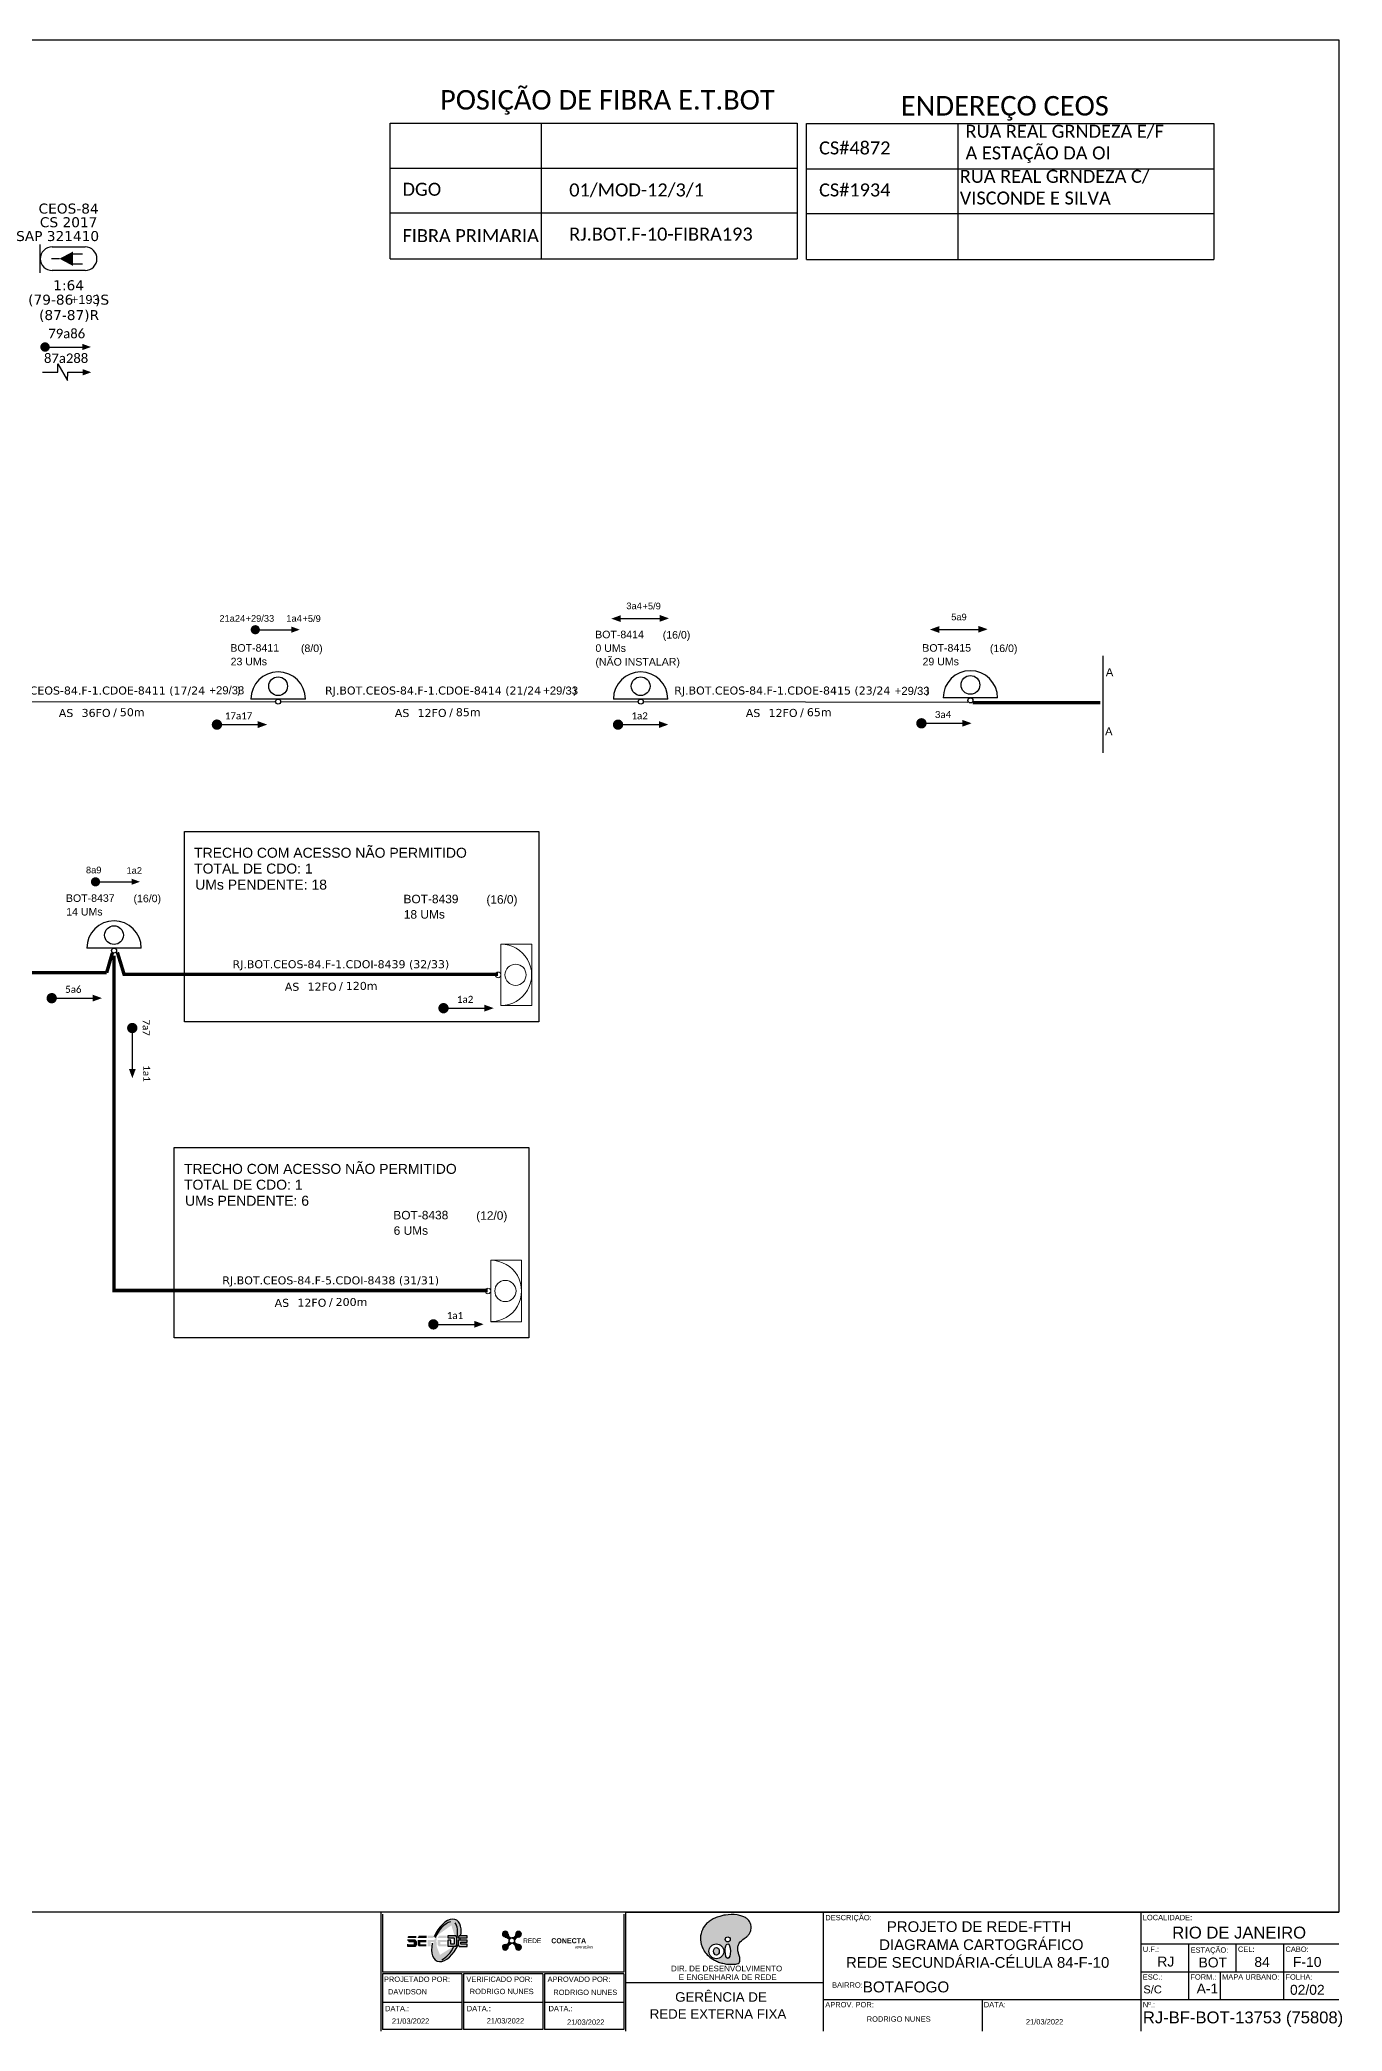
# Model space of a CAD drawing. Header units: millimetres. Extents: x 770 to 1403, y -756 to 790.
# Drawn here: x 1118 to 1402.6, y -755.9 to -320.4 of the extents above; entities that cross this region are included whole.
import ezdxf
from ezdxf.enums import TextEntityAlignment as Align

# ---------------------------------------------------------------- set-up
doc = ezdxf.new("R2010")
doc.units = ezdxf.units.MM
doc.header["$LTSCALE"] = 0.1
for name, color, linetype, lineweight in [("20.0-LEGENDA DOS CDO'S", 1, 'Continuous', 0), ('20.2-CDO_POSTE', 1, 'Continuous', 5), ('40.1-ETIQUETAS', 1, 'Continuous', 20)]:
    doc.layers.add(name, color=color, linetype=linetype, lineweight=lineweight)
for name, color, linetype in [('20.4-CEOS', 1, 'Continuous'), ('CAP a instalar', 1, 'Continuous'), ('SETA', 7, 'Continuous'), ('surveys legendas', 7, 'Continuous')]:
    doc.layers.add(name, color=color, linetype=linetype)
doc.styles.add('ARIAL', font='arial.ttf')
doc.styles.add('NORMOGRAFO', font='arial.ttf')
doc.styles.add('ROMANS', font='arial.ttf')
doc.styles.add('siredit', font='verdana.ttf')
doc.styles.add('WMF-Calibri0', font='calibri.ttf')
doc.linetypes.add('FENCELINE1', pattern='A,0.25,-0.1,[133,ltypeshp.shx,S=0.1,R=0,X=-0.1,Y=0],-0.1,1', length=1.45)

# ---------------------------------------------------------------- blocks, each defined once
blk = doc.blocks.new('CDOE-TEXTO PADRÃO')
at = {"layer": "20.0-LEGENDA DOS CDO'S", "color": 0, "style": 'ARIAL'}
for tag, p in [('CDO_N', (0.49, 7.39)), ('CORDOALHA', (0.5, 4.33)), ('SAP', (0.51, 1.67)), ('SPLITER_1', (0.59, -0.91)), ('SPLITER_2', (0.6, -3.55)), ('(XX-XX_F)S', (0.54, -8.29)), ('(XX-XX_L)S', (0.55, -10.83)), ('UMS', (0.55, -13.15))]:
    blk.add_attdef(tag, p, '', height=1.7, rotation=0.118, dxfattribs=at)
blk.add_attdef('FIBRAS_UTILIZADAS', text='', height=1.7, rotation=0.118, dxfattribs=at).set_placement((19.77, 7.43), align=Align.CENTER)
blk = doc.blocks.new('ETIQUETA_RS5F')
at = {"layer": '40.1-ETIQUETAS', "color": 0, "style": 'siredit'}
blk.add_text('/', height=1.5, dxfattribs=at).set_placement((1.55, -1.95), align=Align.MIDDLE_RIGHT)
for tag, p in [('ETIQUETA_R_PRIMARIA', (1.18, 4.1)), ('ETIQUETA_R_SECUNDARIA', (1.18, 2.1)), ('F_ATIVAS/F_MORTAS', (1.11, -4.24))]:
    blk.add_attdef(tag, text='', height=1.5, dxfattribs=at).set_placement(p, align=Align.MIDDLE_CENTER)
for tag, p in [('TIPO_CABO', (-6.62, -2.12)), ('CAP_CABO', (0.37, -2.09))]:
    blk.add_attdef(tag, text='', height=1.5, dxfattribs=at).set_placement(p, align=Align.MIDDLE_RIGHT)
blk.add_attdef('METROS', text='', height=1.5, dxfattribs=at).set_placement((2.11, -1.95), align=Align.MIDDLE_LEFT)
for tag, p in [('FUSÃO_1', (0.82, -8.39)), ('FUSÃO_2', (0.82, -10.6)), ('FUSÃO_3', (0.82, -12.93)), ('FUSÃO_4', (0.82, -15.14)), ('FUSÃO_5', (0.82, -17.16))]:
    blk.add_attdef(tag, text='', height=1.5, dxfattribs=at).set_placement(p, align=Align.CENTER)
blk = doc.blocks.new('CEOS_RP_CT_DRT')
at = {"layer": '20.4-CEOS', "color": 0}
for p, q in [((-4.54, 1.19), (-1.19, 1.19)), ((-1.19, -1.19), (-4.54, -1.19))]:
    blk.add_line(p, q, dxfattribs=at)
for points in [[(-5.73, -1.43), (-5.73, 1.44)], [(-3.79, 0), (-4.59, 0)], [(-2.47, 0.48), (-1.45, 0.48)], [(-2.47, -0.52), (-1.45, -0.52)]]:
    blk.add_lwpolyline(points, dxfattribs=at)
blk.add_lwpolyline([(-3.79, 0, 0, 1.47, 0), (-2.41, 0, 1.47, 1.47, 0)], format="xyseb", dxfattribs=at)
for centre, start, end in [((-4.54, 0), 90, 270), ((-1.19, 0), 270, 90)]:
    blk.add_arc(centre, 1.19, start, end, dxfattribs=at)
at = {"layer": '20.4-CEOS', "color": 7, "style": 'siredit'}
for tag, p in [('Nº_DA_CEOS', (-2.86, 5.6)), ('LOCAL', (-2.86, 4.24)), ('SAP', (-2.86, 2.78)), ('RACIO_SPLITAGEM', (-2.86, -1.88)), ('FIBRAS_SPLITTER', (-2.86, -3.58)), ('FIBRAS_TOP_C', (-2.86, -5.08)), ('RESERVA_FINAIS', (-2.86, -6.39))]:
    blk.add_attdef(tag, text='', height=1.01, dxfattribs=at).set_placement(p, align=Align.TOP_CENTER)
blk = doc.blocks.new('LOGOTIPO REDE CONECTA')
h = blk.add_hatch(color=40)
h.dxf.hatch_style = 1
h.paths.add_polyline_path([(2086.7, 1517.1), (2086.3, 1517.1, 0.924122), (2086.5, 1514, -0.371445), (2088.6, 1512.1, -0.414214), (2090, 1513.5, -0.416703), (2088, 1515.6, 0.373404)])
h.paths.add_polyline_path([(2095, 1515.4), (2095, 1515.7, 0.929009), (2092, 1515.6, -0.416703), (2090, 1513.5, -0.414214), (2091.4, 1512, -0.371445), (2093.5, 1514, 0.373557)])
h.paths.add_polyline_path([(2093.5, 1510.1, -0.416703), (2091.4, 1512.1, -0.414214), (2090, 1510.7, -0.371445), (2092, 1508.5, 0.924122), (2095, 1508.4), (2095, 1508.8, 0.373404)])
h.paths.add_polyline_path([(2090, 1510.7, -0.414214), (2088.6, 1512, -0.416703), (2086.5, 1510.1, 0.913444), (2086.3, 1507.1), (2086.7, 1507.1, 0.364971), (2088, 1508.5, -0.371445)])
at = {"color": 40}
for points in [[(2088, 1515.6, 0.416703), (2090, 1513.5)], [(2092, 1515.6, -0.416703), (2090, 1513.5)], [(2086.5, 1514, -0.370562), (2088.6, 1512.1)], [(2086.5, 1510.1, 0.416703), (2088.6, 1512)], [(2088, 1508.5, -0.370562), (2090, 1510.7)], [(2092, 1508.5, 0.370562), (2090, 1510.7)], [(2093.5, 1514, 0.370562), (2091.4, 1512)], [(2093.5, 1510.1, -0.416703), (2091.4, 1512.1)]]:
    blk.add_lwpolyline(points, format="xyb", dxfattribs=at)
blk.add_circle((2090, 1512.1), 1.4, dxfattribs=at)
for centre, start, end in [((2086.5, 1515.6), 1.6038, 267.7221), ((2093.5, 1515.5), 271.6274, 177.7457), ((2086.5, 1508.6), 92.3533, 358.4716), ((2093.5, 1508.6), 182.2779, 88.3962)]:
    blk.add_arc(centre, 1.51, start, end, dxfattribs=at)
at = {"width": 46.358, "attachment_point": 1}
for s, insert, char_height in [('{\\fBankGothic Md BT|b0|i0|c0|p34;REDE }', (2095.9, 1513.3), 2.5), ('{\\fBankGothic Md BT|b1|i0|c0|p34; CONECTA}', (2109.7, 1513.4), 2.7)]:
    blk.add_mtext(s, dxfattribs=dict(at, insert=insert, char_height=char_height))
at = {"color": 40, "insert": (2123.2, 1509.6), "char_height": 1.5, "width": 46.358, "attachment_point": 1}
blk.add_mtext('{\\fBankGothic Md BT|b0|i0|c0|p34;operações }', dxfattribs=at)
blk = doc.blocks.new('OI')
h = blk.add_hatch(color=40)
edge = h.paths.add_edge_path()
edge.add_spline(control_points=[(4.35, -0.67), (3.92, -0.99), (3.26, -1.5), (2.81, -2.59), (2.9, -3.5), (3.06, -4.27), (3.31, -4.85), (3.37, -5.39), (3.4, -5.88), (3.2, -6.4), (2.54, -6.61), (1.65, -6.63), (0.55, -6.67), (-0.56, -6.42), (-1.61, -6.14), (-2.77, -5.61), (-3.92, -4.77), (-4.89, -3.7), (-5.34, -2.65), (-5.6, -1.94), (-5.85, -0.96), (-5.71, 0.47), (-5.1, 2.02), (-4.14, 3.02), (-3.3, 3.61), (-2.37, 4.16), (-1.36, 4.44), (-0.56, 4.7), (0.79, 4.85), (2.24, 4.97), (3.79, 4.57), (4.67, 4.21), (5.44, 3.65), (5.76, 2.99), (6.03, 2.21), (6.01, 1.46), (5.72, 0.64), (5.31, 0.08), (4.88, -0.38), (4.51, -0.55), (4.35, -0.67)], knot_values=[0, 0, 0, 0, 1.60434, 2.417191, 3.427595, 4.282808, 4.776746, 5.304182, 5.888771, 6.258406, 6.858137, 7.79129, 8.986195, 10.124242, 11.187857, 12.242908, 13.953784, 15.414161, 16.515391, 17.349188, 17.675853, 19.552021, 21.515531, 22.568638, 23.63245, 24.621084, 25.782718, 26.745347, 27.142653, 29.870543, 31.004649, 31.921532, 32.709589, 33.801391, 34.042471, 35.192333, 35.971461, 36.628871, 37.254359, 37.836911, 37.836911, 37.836911, 37.836911], degree=3, periodic=0)
h.paths.add_polyline_path([(1.13, -0.87, -1), (-0.04, -0.87, -1)], flags=16)
edge = h.paths.add_edge_path(flags=16)
edge.add_ellipse((0.56, -3.59), major_axis=(-0.02, 1.71), ratio=0.361305, start_angle=0, end_angle=360)
h.paths.add_polyline_path([(-0.36, -3.62, -1), (-3.8, -3.62, -1)], flags=16)
edge = h.paths.add_edge_path(flags=0)
edge.add_ellipse((-2.08, -3.62), major_axis=(0, 0.885), ratio=0.758294, start_angle=0, end_angle=360)
at = {"color": 40}
for centre, radius in [((-2.08, -3.62), 1.72), ((0.54, -0.87), 0.587)]:
    blk.add_circle(centre, radius, dxfattribs=at)
blk.add_ellipse((-2.08, -3.62), major_axis=(0, 0.885), ratio=0.758294, start_param=-3.141592653589792, end_param=3.141592653589792, dxfattribs=at)
blk.add_ellipse((0.56, -3.59), major_axis=(-0.02, 1.71), ratio=0.361305, dxfattribs=at)
at = {"color": 40, "start_tangent": (-0.800898, -0.598801), "end_tangent": (-0.800898, -0.598801)}
blk.add_spline([(4.35, -0.67), (3.2, -1.78), (2.9, -2.54), (2.92, -3.55), (3.12, -4.38), (3.28, -4.85), (3.37, -5.37), (3.35, -5.95), (3.2, -6.29), (2.66, -6.55), (1.73, -6.63), (0.54, -6.62), (-0.58, -6.41), (-1.6, -6.11), (-2.56, -5.67), (-3.95, -4.67), (-4.89, -3.56), (-5.37, -2.56), (-5.64, -1.78), (-5.72, -1.46), (-5.63, 0.42), (-4.84, 2.22), (-4.13, 2.99), (-3.27, 3.62), (-2.4, 4.09), (-1.3, 4.47), (-0.37, 4.72), (0.02, 4.77), (2.75, 4.8), (3.85, 4.53), (4.69, 4.16), (5.31, 3.68), (5.85, 2.73), (5.93, 2.5), (5.94, 1.35), (5.67, 0.62), (5.29, 0.08), (4.84, -0.36), (4.35, -0.67)], degree=3, dxfattribs=at)

msp = doc.modelspace()

# ---------------------------------------------------------------- hatches: boundary and pattern name
h = msp.add_hatch(color=30)
h.dxf.hatch_style = 1
edge = h.paths.add_edge_path()
edge.add_ellipse((1206.85, -736.04), major_axis=(-2.09, -4.49), ratio=0.55186, start_angle=476.7661, end_angle=631.9723)
edge.add_ellipse((1206.85, -736.04), major_axis=(-2.09, -4.49), ratio=0.55186, start_angle=271.9723, end_angle=274.9122)
edge.add_ellipse((1204.18, -735.59), major_axis=(-0.1, -0.307), ratio=0.777489, start_angle=129.8666, end_angle=197.4796, ccw=False)
edge.add_ellipse((1207.04, -736.29), major_axis=(-1.98, -4.25), ratio=0.582596, start_angle=270.5363, end_angle=274.2423, ccw=False)
edge.add_ellipse((1207.04, -736.29), major_axis=(-1.98, -4.25), ratio=0.582596, start_angle=206.259, end_angle=270.5363, ccw=False)
edge.add_arc((1208.04, -733.05), 1.12, 50.9681, 106.8634, ccw=False)
edge.add_ellipse((1206.11, -736.04), major_axis=(-2.03, -4.36), ratio=0.567494, start_angle=112.4405, end_angle=163.7553, ccw=False)
edge.add_line((1209.17, -735.44), (1209.17, -737.03))
edge.add_line((1209.17, -737.03), (1208.93, -737.34))
edge.add_line((1208.93, -737.34), (1208.51, -737.34))
edge.add_ellipse((1206.11, -736.04), major_axis=(-2.03, -4.36), ratio=0.567494, start_angle=34.9099, end_angle=88.0745, ccw=False)
edge.add_arc((1205.37, -739.03), 1.35, 220.5057, 291.4735, ccw=False)
edge.add_ellipse((1207.04, -736.29), major_axis=(-1.98, -4.25), ratio=0.582596, start_angle=289.6432, end_angle=340.2069, ccw=False)
edge.add_line((1204.05, -736.64), (1203.78, -736.64))
edge.add_ellipse((1206.85, -736.04), major_axis=(-2.09, -4.49), ratio=0.55186, start_angle=291.7687, end_angle=452.322)
edge.add_line((1209.41, -737.01), (1209.41, -735.98))
edge.add_line((1209.41, -735.98), (1209.79, -735.98))
edge.add_ellipse((1206.85, -736.04), major_axis=(-2.09, -4.49), ratio=0.55186, start_angle=465.1726, end_angle=471.3327)
edge.add_line((1209.92, -735.48), (1209.41, -735.48))
edge.add_line((1209.41, -735.48), (1209.41, -735.37))
edge.add_line((1209.41, -735.37), (1209.67, -735.05))
edge.add_line((1209.67, -735.05), (1210, -735.05))
h = msp.add_hatch(color=30)
h.dxf.hatch_style = 1
h.paths.add_polyline_path([(1200.32, -735.06), (1198.59, -735.06, 0.255902), (1198.35, -735.53), (1200.32, -735.53)])
h.paths.add_polyline_path([(1200.06, -735.99), (1198.37, -735.99), (1198.37, -736.08), (1198.66, -736.47), (1199.69, -736.47), (1199.69, -736.89), (1198.35, -736.89), (1198.35, -737.31), (1200.11, -737.31), (1200.31, -737.02), (1200.31, -736.33)])
h.paths.add_polyline_path([(1202.5, -735.98), (1200.54, -735.98), (1200.54, -737.01), (1200.8, -737.33), (1202.49, -737.33), (1202.49, -736.89), (1201.15, -736.89), (1201.15, -736.44), (1202.5, -736.44)])
h.paths.add_polyline_path([(1202.51, -735.05), (1200.81, -735.05), (1200.57, -735.49), (1202.51, -735.49)])
h = msp.add_hatch(color=200)
h.dxf.hatch_style = 1
edge = h.paths.add_edge_path()
edge.add_ellipse((1204.18, -735.59), major_axis=(-0.1, -0.307), ratio=0.777489, start_angle=197.4796, end_angle=265.5848, ccw=False)
edge.add_ellipse((1206.85, -736.04), major_axis=(-2.09, -4.49), ratio=0.55186, start_angle=631.9723, end_angle=634.9122, ccw=False)
edge.add_line((1204.3, -735.04), (1202.78, -735.04))
edge.add_line((1202.78, -735.04), (1202.78, -735.49))
edge.add_line((1202.78, -735.49), (1203.95, -735.49))
edge = h.paths.add_edge_path()
edge.add_line((1204.58, -736.23), (1204.73, -735.98))
edge.add_line((1204.73, -735.98), (1204.73, -735.32))
edge.add_line((1204.73, -735.32), (1204.55, -735.18))
edge.add_ellipse((1207.04, -736.29), major_axis=(-1.98, -4.25), ratio=0.582596, start_angle=270.5363, end_angle=274.2423)
edge.add_ellipse((1204.18, -735.59), major_axis=(-0.1, -0.307), ratio=0.777489, start_angle=33.1212, end_angle=129.8666, ccw=False)
edge.add_line((1204.23, -735.89), (1204.19, -735.99))
edge.add_line((1204.19, -735.99), (1202.77, -735.99))
edge.add_line((1202.77, -735.99), (1202.77, -737.34))
edge.add_line((1202.77, -737.34), (1203.39, -737.34))
edge.add_line((1203.39, -737.34), (1203.39, -736.43))
edge.add_line((1203.39, -736.43), (1204.06, -736.43))
edge.add_line((1204.06, -736.43), (1204.13, -736.51))
edge.add_line((1204.13, -736.51), (1204.13, -737.36))
edge.add_line((1204.13, -737.36), (1204.74, -737.36))
edge.add_line((1204.74, -737.36), (1204.74, -736.41))
edge.add_line((1204.74, -736.41), (1204.58, -736.23))
h.paths.add_polyline_path([(1206.91, -735.04), (1205.23, -735.04), (1204.94, -735.5), (1206.91, -735.5)])
h.paths.add_polyline_path([(1206.9, -735.99), (1204.96, -735.99), (1204.96, -737), (1205.21, -737.36), (1206.91, -737.36), (1206.91, -736.89), (1205.61, -736.89), (1205.54, -736.84), (1205.54, -736.41), (1206.9, -736.41)])
h.paths.add_polyline_path([(1208.89, -735.06), (1207.18, -735.06), (1207.18, -735.51), (1208.47, -735.51), (1208.54, -735.57), (1208.54, -736.79), (1208.47, -736.91), (1207.8, -736.91), (1207.8, -735.99), (1207.19, -735.99), (1207.19, -737.34), (1208.93, -737.34), (1209.17, -737.03), (1209.17, -735.37)])
h.paths.add_polyline_path([(1211.37, -735.05), (1209.67, -735.05), (1209.41, -735.37), (1209.41, -735.48), (1211.37, -735.48)])
h.paths.add_polyline_path([(1209.99, -736.42), (1211.37, -736.42), (1211.37, -735.98), (1209.41, -735.98), (1209.41, -737.11), (1209.65, -737.35), (1211.37, -737.35), (1211.37, -736.91), (1210.07, -736.91), (1209.99, -736.83)])

# ---------------------------------------------------------------- linework, layer by layer
at = {"color": 5}
for p, q in [((1176.03, -464.59), (1164.13, -464.59)), ((1255.26, -464.59), (1243.37, -464.59)), ((1327.33, -464.33), (1315.43, -464.33))]:
    msp.add_line(p, q, dxfattribs=at)
at = {"color": 1}
msp.add_line((1140.16, -519.04), (1128.26, -519.04), dxfattribs=at)
for p, q in [((1192.49, -729.91), (1192.49, -755.89)), ((1192.88, -730.3), (1192.88, -742.99)), ((1245.62, -730.3), (1245.62, -742.99)), ((1246.01, -729.9), (1401.94, -729.9)), ((1246.01, -729.9), (1246.01, -755.89)), ((1289.23, -729.91), (1289.23, -755.9)), ((1358.62, -729.9), (1358.62, -755.89)), ((1358.62, -736.83), (1401.94, -736.83)), ((1369.02, -736.83), (1369.02, -748.96)), ((1379.41, -736.83), (1379.41, -742.89)), ((1389.81, -736.83), (1389.81, -748.96)), ((1245.62, -742.99), (1192.88, -742.99)), ((1192.88, -743.38), (1192.88, -755.5)), ((1210.2, -743.38), (1192.88, -743.38)), ((1210.2, -743.38), (1210.2, -755.5)), ((1227.91, -743.38), (1210.59, -743.38)), ((1210.59, -743.38), (1210.59, -755.5)), ((1227.91, -743.38), (1227.91, -755.5)), ((1228.3, -743.38), (1228.3, -755.5)), ((1245.62, -743.38), (1228.3, -743.38)), ((1245.62, -743.38), (1245.62, -755.5)), ((1358.62, -742.89), (1401.94, -742.89)), ((1375.95, -742.89), (1375.95, -748.96)), ((1246.01, -745.27), (1289.23, -745.27)), ((1289.23, -748.96), (1358.62, -748.96)), ((1323.93, -748.96), (1323.93, -755.89)), ((1358.62, -748.96), (1401.94, -748.96)), ((1210.2, -749.64), (1192.88, -749.64)), ((1227.91, -749.64), (1210.59, -749.64)), ((1245.62, -749.64), (1228.3, -749.64)), ((1210.2, -755.5), (1192.88, -755.5)), ((1227.91, -755.5), (1210.59, -755.5)), ((1245.62, -755.5), (1228.3, -755.5))]:
    msp.add_line(p, q)
msp.add_lwpolyline([(1401.94, -729.9), (787.02, -729.9), (787.02, -320.42), (1401.94, -320.42)], close=True)
msp.add_lwpolyline([(1401.94, -729.9), (787.02, -729.9), (787.02, -320.42), (1401.94, -320.42)], close=True)
at = {"color": 3, "ltscale": 0.5}
for points in [[(1194.55, -368.29), (1194.55, -338.61), (1283.55, -338.61), (1283.55, -368.29)], [(1227.55, -338.61), (1227.55, -368.29)], [(1285.59, -368.43), (1285.59, -338.75), (1374.59, -338.75), (1374.59, -368.43)], [(1318.6, -338.75), (1318.6, -368.43)], [(1194.55, -348.45), (1283.55, -348.45)], [(1285.59, -348.6), (1374.59, -348.6)], [(1194.55, -358.25), (1283.55, -358.25)], [(1285.59, -358.39), (1374.59, -358.39)], [(1194.55, -368.29), (1283.55, -368.29)], [(1285.59, -368.43), (1374.59, -368.43)]]:
    msp.add_lwpolyline(points, dxfattribs=at)
at = {"color": 5, "const_width": 1.03, "elevation": 1.44}
msp.add_lwpolyline([(1118.62, -387.6, 1), (1119.65, -387.6, 1)], format="xyb", close=True, dxfattribs=at)
at = {"color": 5, "elevation": 1.44}
msp.add_lwpolyline([(1121.9, -393.12), (1121.9, -391.3), (1124.07, -394.94), (1124.08, -393.12)], dxfattribs=at)
at = {"color": 5, "const_width": 1}
msp.add_lwpolyline([(1164.59, -449.42, 1), (1165.59, -449.42, 1)], format="xyb", close=True, dxfattribs=at)
at = {"color": 1}
msp.add_lwpolyline([(1350.33, -455.1), (1350.33, -476.37)], dxfattribs=at)
at = {"color": 7}
for points, const_width in [([(1156.14, -470.18, 1), (1157.27, -470.18, 1)], 1.13), ([(1243.81, -470.18, 1), (1244.93, -470.18, 1)], 1.13), ([(1310.11, -469.89, 1), (1311.24, -469.89, 1)], 1.13), ([(1129.66, -504.55, 1), (1130.66, -504.55, 1)], 1), ([(1120.03, -530, 1), (1121.16, -530, 1)], 1.13), ([(1138.2, -535.96, 1), (1138.2, -537.09, 1)], 1.13)]:
    msp.add_lwpolyline(points, format="xyb", close=True, dxfattribs=dict(at, const_width=const_width))
at = {"color": 3, "elevation": 0.94}
for points in [[(1149.6, -493.53), (1227.07, -493.53), (1227.07, -535.17), (1149.6, -535.17)], [(1147.38, -562.66), (1224.85, -562.66), (1224.85, -604.31), (1147.38, -604.31)]]:
    msp.add_lwpolyline(points, close=True, dxfattribs=at)
at = {"const_width": 1.13, "elevation": 0.94}
for points in [[(1205.66, -532.19, 1), (1206.79, -532.19, 1)], [(1203.44, -601.33, 1), (1204.57, -601.33, 1)]]:
    msp.add_lwpolyline(points, format="xyb", close=True, dxfattribs=at)
at = {"color": 200}
for points in [[(1207.18, -735.06), (1207.18, -735.51), (1208.47, -735.51), (1208.54, -735.57), (1208.54, -736.79), (1208.47, -736.91), (1207.8, -736.91), (1207.8, -735.99), (1207.19, -735.99), (1207.19, -737.34), (1208.93, -737.34), (1209.17, -737.03), (1209.17, -735.37), (1208.89, -735.06), (1207.18, -735.06)], [(1209.41, -735.37), (1209.41, -735.48), (1211.37, -735.48), (1211.37, -735.05), (1209.67, -735.05), (1209.41, -735.37)], [(1209.41, -735.98), (1209.41, -737.11), (1209.65, -737.35), (1211.37, -737.35), (1211.37, -736.91), (1210.07, -736.91), (1209.99, -736.83), (1209.99, -736.42), (1211.37, -736.42), (1211.37, -735.98), (1209.41, -735.98)]]:
    msp.add_lwpolyline(points, dxfattribs=at)
at = {"color": 30}
for points in [[(1198.35, -737.31), (1200.11, -737.31), (1200.31, -737.02), (1200.31, -736.33), (1200.06, -735.99), (1198.37, -735.99)], [(1198.35, -736.89), (1198.35, -737.31)]]:
    msp.add_lwpolyline(points, dxfattribs=at)
at = {"color": 5}
for centre, radius in [((1170.08, -461.77), 2.05), ((1249.31, -461.77), 2.05), ((1321.38, -461.5), 2.05), ((1170.08, -465.14), 0.551), ((1249.32, -465.14), 0.551), ((1321.38, -464.88), 0.551)]:
    msp.add_circle(centre, radius, dxfattribs=at)
at = {"color": 1}
for centre, radius in [((1134.21, -516.21), 2.05), ((1134.21, -519.59), 0.551)]:
    msp.add_circle(centre, radius, dxfattribs=at)
at = {"color": 5}
for centre in [(1170.08, -464.59), (1249.31, -464.59), (1321.38, -464.33)]:
    msp.add_arc(centre, 5.95, 0, 180, dxfattribs=at)
at = {"color": 1}
msp.add_arc((1134.21, -519.04), 5.95, 0, 180, dxfattribs=at)
at = {"color": 30}
for centre, major_axis, ratio, start_param, end_param in [((1206.85, -736.04), (-2.09, -4.49), 0.55186, 8.321139, 11.081308), ((1207.04, -736.29), (-1.98, -4.25), 0.582596, 3.599899, 4.786431), ((1206.11, -736.04), (-2.03, -4.36), 0.567494, 1.962457, 2.85807), ((1206.85, -736.04), (-2.09, -4.49), 0.55186, 8.118794, 8.226307), ((1206.85, -736.04), (-2.09, -4.49), 0.55186, 5.092324, 7.894508), ((1206.11, -736.04), (-2.03, -4.36), 0.567494, 0.609293, 1.537191)]:
    msp.add_ellipse(centre, major_axis=major_axis, ratio=ratio, start_param=start_param, end_param=end_param, dxfattribs=at)
at = {"layer": '40.1-ETIQUETAS', "color": 1}
for p, q in [((1218.78, -531.6, 0.94), (1218.78, -518.18, 0.94)), ((1216.56, -600.74, 0.94), (1216.56, -587.32, 0.94))]:
    msp.add_line(p, q, dxfattribs=at)
at = {"layer": '40.1-ETIQUETAS', "color": 1, "elevation": 0.94}
for points in [[(1218.78, -518.18), (1225.5, -518.18), (1225.5, -531.63), (1218.78, -531.63)], [(1216.56, -587.32), (1223.28, -587.32), (1223.28, -600.77), (1216.56, -600.77)]]:
    msp.add_lwpolyline(points, close=True, dxfattribs=at)
at = {"layer": '40.1-ETIQUETAS', "color": 1}
for centre, major_axis, start_param, end_param in [((1218.78, -524.89, 0.94), (-4.74, 4.74), 2.356194, 5.497787), ((1218.16, -524.9, 0.94), (-0.439, 0.439), 2.356194490191767, 8.639379797371353), ((1221.97, -524.89, 0.94), (1.64, 1.64), 3.926991, 10.210176), ((1216.56, -594.03, 0.94), (-4.74, 4.74), 2.356194, 5.497787), ((1219.75, -594.03, 0.94), (1.64, 1.64), 3.926991, 10.210176), ((1215.94, -594.03, 0.94), (-0.439, 0.439), 2.356194490191767, 8.639379797371353)]:
    msp.add_ellipse(centre, major_axis=major_axis, ratio=1, start_param=start_param, end_param=end_param, dxfattribs=at)
at = {"layer": 'CAP a instalar', "color": 5, "linetype": 'FENCELINE1', "ltscale": 7}
for p, q in [((1098.58, -465.19), (1169.53, -465.14)), ((1170.63, -465.14), (1248.77, -465.19)), ((1249.87, -465.14), (1320.81, -465.27))]:
    msp.add_line(p, q, dxfattribs=at)
at = {"layer": 'CAP a instalar', "linetype": 'FENCELINE1', "ltscale": 30, "const_width": 0.754}
for points in [[(1321.86, -465.37), (1349.77, -465.37)], [(1132.6, -524.43), (1133.85, -520.11)], [(1134.19, -520.68), (1134.19, -593.92), (1215.91, -593.92)], [(1134.94, -519.97), (1136.41, -524.78), (1218.13, -524.78)], [(1058.27, -524.44), (1132.6, -524.43)]]:
    msp.add_lwpolyline(points, dxfattribs=at)
at = {"layer": 'SETA', "color": 5, "elevation": 1.44}
for points in [[(1119.14, -387.6), (1127.99, -387.6)], [(1118.61, -393.12), (1121.9, -393.12)], [(1124.08, -393.12), (1127.36, -393.12)]]:
    msp.add_lwpolyline(points, dxfattribs=at)
at = {"layer": 'SETA', "color": 5}
for points in [[(1244.53, -446.96), (1254.23, -446.96)], [(1165.09, -449.42), (1173.69, -449.42)]]:
    msp.add_lwpolyline(points, dxfattribs=at)
at = {"layer": 'SETA', "color": 7}
for points in [[(1314.17, -449.34), (1323.87, -449.34)], [(1156.7, -470.18), (1166.4, -470.18)], [(1244.37, -470.18), (1254.07, -470.18)], [(1310.68, -469.89), (1320.38, -469.89)], [(1130.16, -504.55), (1138.75, -504.55)], [(1120.59, -530), (1130.29, -530)], [(1138.2, -536.53), (1138.2, -546.22)]]:
    msp.add_lwpolyline(points, dxfattribs=at)
at = {"layer": 'SETA', "elevation": 0.94}
for points in [[(1206.23, -532.19), (1215.92, -532.19)], [(1204.01, -601.33), (1213.7, -601.33)]]:
    msp.add_lwpolyline(points, dxfattribs=at)
at = {"layer": 'SETA', "color": 5}
for points in [[(1127.28, -386.9, 1.44), (1129.17, -387.59, 1.44), (1127.28, -388.28, 1.44)], [(1127.36, -392.43, 1.44), (1129.25, -393.12, 1.44), (1127.36, -393.81, 1.44)], [(1244.97, -447.75), (1242.9, -447), (1244.97, -446.24)], [(1253.45, -446.19), (1255.52, -446.94), (1253.45, -447.69)], [(1173, -448.74), (1174.83, -449.41), (1173, -450.07)]]:
    msp.add_solid(points, dxfattribs=at)
at = {"layer": 'SETA', "color": 7}
for points in [[(1314.61, -450.13), (1312.54, -449.38), (1314.61, -448.62)], [(1323.09, -448.57), (1325.16, -449.32), (1323.09, -450.07)], [(1165.62, -469.41), (1167.69, -470.17), (1165.62, -470.92)], [(1253.29, -469.41), (1255.36, -470.17), (1253.29, -470.92)], [(1319.6, -469.13), (1321.66, -469.88), (1319.6, -470.63)], [(1138.06, -503.87), (1139.89, -504.54), (1138.06, -505.2)], [(1129.51, -529.23), (1131.58, -529.99), (1129.51, -530.74)], [(1138.97, -545.45), (1138.22, -547.51), (1137.46, -545.45)]]:
    msp.add_solid(points, dxfattribs=at)
at = {"layer": 'SETA'}
for points in [[(1215.15, -531.43, 0.94), (1217.21, -532.18, 0.94), (1215.15, -532.93, 0.94)], [(1212.93, -600.56, 0.94), (1214.99, -601.31, 0.94), (1212.93, -602.07, 0.94)]]:
    msp.add_solid(points, dxfattribs=at)

# ---------------------------------------------------------------- block references
at = {"color": 7, "xscale": 0.9430344001548606, "yscale": 0.9430344004184007, "zscale": 0.9430344001460566, "rotation": 0.1532895963212201}
msp.add_blockref('OI', (1267.82, -735.01), dxfattribs=at)
at = {"xscale": 0.4141229414924358, "yscale": 0.4141229412208, "zscale": 0.4141229414493633}
msp.add_blockref('LOGOTIPO REDE CONECTA', (355.66, -1362.3), dxfattribs=at)
at = {"layer": '20.2-CDO_POSTE', "color": 5}
ref = msp.add_blockref('CDOE-TEXTO PADRÃO', (1166.73, -465.3), dxfattribs=dict(at, xscale=0.972000002861023, yscale=0.972000002861023, zscale=0.9719999999999998))
ref.add_attrib('CDO_N', 'BOT-8411', (1159.64, -454.23), dxfattribs={"layer": "20.0-LEGENDA DOS CDO'S", "color": 0, "height": 1.652, "rotation": 0.118, "style": 'ARIAL'})
ref.add_attrib('CORDOALHA', '23 UMs', (1159.7, -457.21), dxfattribs={"layer": "20.0-LEGENDA DOS CDO'S", "color": 0, "height": 1.652, "rotation": 0.118, "style": 'ARIAL'})
ref.add_attrib('FIBRAS_UTILIZADAS', '       (8/0)', dxfattribs={"layer": "20.0-LEGENDA DOS CDO'S", "color": 0, "height": 1.6523, "rotation": 0.118, "style": 'ARIAL'}).set_placement((1175.19, -454.31), align=Align.CENTER)
ref = msp.add_blockref('CDOE-TEXTO PADRÃO', (1246.46, -462.36), dxfattribs=dict(at, xscale=0.972000002861023, yscale=0.972000002861023, zscale=0.9719999999999998))
ref.add_attrib('CDO_N', 'BOT-8414', (1239.37, -451.3), dxfattribs={"layer": "20.0-LEGENDA DOS CDO'S", "color": 0, "height": 1.652, "rotation": 0.118, "style": 'ARIAL'})
ref.add_attrib('CORDOALHA', '0 UMs', (1239.43, -454.27), dxfattribs={"layer": "20.0-LEGENDA DOS CDO'S", "color": 0, "height": 1.652, "rotation": 0.118, "style": 'ARIAL'})
ref.add_attrib('SAP', '(NÃO INSTALAR)', (1239.43, -457.28), dxfattribs={"layer": "20.0-LEGENDA DOS CDO'S", "color": 0, "height": 1.6523, "rotation": 0.118, "style": 'ARIAL'})
ref.add_attrib('FIBRAS_UTILIZADAS', '       (16/0)', dxfattribs={"layer": "20.0-LEGENDA DOS CDO'S", "color": 0, "height": 1.6523, "rotation": 0.118, "style": 'ARIAL'}).set_placement((1254.91, -451.37), align=Align.CENTER)
ref = msp.add_blockref('CDOE-TEXTO PADRÃO', (1317.96, -465.3), dxfattribs=dict(at, xscale=0.972000002861023, yscale=0.972000002861023, zscale=0.9719999999999998))
ref.add_attrib('CDO_N', 'BOT-8415', (1310.87, -454.23), dxfattribs={"layer": "20.0-LEGENDA DOS CDO'S", "color": 0, "height": 1.652, "rotation": 0.118, "style": 'ARIAL'})
ref.add_attrib('CORDOALHA', '29 UMs', (1310.93, -457.21), dxfattribs={"layer": "20.0-LEGENDA DOS CDO'S", "color": 0, "height": 1.652, "rotation": 0.118, "style": 'ARIAL'})
ref.add_attrib('FIBRAS_UTILIZADAS', '       (16/0)', dxfattribs={"layer": "20.0-LEGENDA DOS CDO'S", "color": 0, "height": 1.6523, "rotation": 0.118, "style": 'ARIAL'}).set_placement((1326.41, -454.31), align=Align.CENTER)
at = {"layer": '20.2-CDO_POSTE', "color": 1}
ref = msp.add_blockref('CDOE-TEXTO PADRÃO', (1130.79, -520.01), dxfattribs=dict(at, xscale=0.972000002861023, yscale=0.972000002861023, zscale=0.9719999999999998))
ref.add_attrib('CDO_N', 'BOT-8437', (1123.7, -508.95), dxfattribs={"layer": "20.0-LEGENDA DOS CDO'S", "color": 0, "height": 1.652, "rotation": 0.118, "style": 'ARIAL'})
ref.add_attrib('CORDOALHA', '14 UMs', (1123.76, -511.93), dxfattribs={"layer": "20.0-LEGENDA DOS CDO'S", "color": 0, "height": 1.652, "rotation": 0.118, "style": 'ARIAL'})
ref.add_attrib('FIBRAS_UTILIZADAS', '       (16/0)', dxfattribs={"layer": "20.0-LEGENDA DOS CDO'S", "color": 0, "height": 1.6523, "rotation": 0.118, "style": 'ARIAL'}).set_placement((1139.24, -509.02), align=Align.CENTER)
at = {"layer": '20.4-CEOS', "color": 5}
ref = msp.add_blockref('CEOS_RP_CT_DRT', (1130.48, -368.29), dxfattribs=dict(at, xscale=2.161665797233582, yscale=2.161665797233582, zscale=2.161665791999999))
ref.add_attrib('Nº_DA_CEOS', 'CEOS-84', dxfattribs={"color": 5, "height": 2.183, "style": 'siredit'}).set_placement((1124.29, -356.23), align=Align.TOP_CENTER)
ref.add_attrib('LOCAL', 'CS 2017', dxfattribs={"color": 5, "height": 2.183, "style": 'siredit'}).set_placement((1124.29, -359.21), align=Align.TOP_CENTER)
ref.add_attrib('SAP', 'SAP 321410', dxfattribs={"color": 5, "height": 2.183, "style": 'siredit'}).set_placement((1121.88, -362.24), align=Align.TOP_CENTER)
ref.add_attrib('RACIO_SPLITAGEM', '1:64', dxfattribs={"color": 5, "height": 2.183, "style": 'siredit'}).set_placement((1124.29, -373), align=Align.TOP_CENTER)
ref.add_attrib('FIBRAS_SPLITTER', '(79-86     )S', dxfattribs={"color": 5, "height": 2.1826, "style": 'siredit'}).set_placement((1124.29, -376.15), align=Align.TOP_CENTER)
ref.add_attrib('RESERVA_FINAIS', '(87-87)R', dxfattribs={"color": 5, "height": 2.183, "style": 'siredit'}).set_placement((1124.39, -379.52), align=Align.TOP_CENTER)
at = {"layer": '40.1-ETIQUETAS', "color": 5}
ref = msp.add_blockref('ETIQUETA_RS5F', (1133.03, -465.18), dxfattribs=dict(at, xscale=1.166399984998861, yscale=1.166399984999771, zscale=1.166399984999999))
ref.add_attrib('ETIQUETA_R_SECUNDARIA', 'RJ.BOT.CEOS-84.F-1.CDOE-8411 (17/24         )', dxfattribs={"color": 0, "height": 1.7496, "style": 'siredit'}).set_placement((1134.41, -462.72), align=Align.MIDDLE_CENTER)
ref.add_attrib('TIPO_CABO', 'AS', dxfattribs={"color": 7, "height": 1.75, "style": 'siredit'}).set_placement((1125.31, -467.64), align=Align.MIDDLE_RIGHT)
ref.add_attrib('CAP_CABO', '36FO', dxfattribs={"color": 7, "height": 1.75, "style": 'siredit'}).set_placement((1133.46, -467.62), align=Align.MIDDLE_RIGHT)
ref.add_attrib('METROS', '50m', dxfattribs={"color": 7, "height": 1.75, "style": 'siredit'}).set_placement((1135.49, -467.46), align=Align.MIDDLE_LEFT)
ref = msp.add_blockref('ETIQUETA_RS5F', (1206.47, -465.18), dxfattribs=dict(at, xscale=1.166399984998861, yscale=1.166399984999771, zscale=1.166399984999999))
ref.add_attrib('ETIQUETA_R_SECUNDARIA', 'RJ.BOT.CEOS-84.F-1.CDOE-8414 (21/24         )', dxfattribs={"color": 0, "height": 1.7496, "style": 'siredit'}).set_placement((1207.85, -462.72), align=Align.MIDDLE_CENTER)
ref.add_attrib('TIPO_CABO', 'AS', dxfattribs={"color": 7, "height": 1.75, "style": 'siredit'}).set_placement((1198.75, -467.64), align=Align.MIDDLE_RIGHT)
ref.add_attrib('CAP_CABO', '12FO', dxfattribs={"color": 7, "height": 1.75, "style": 'siredit'}).set_placement((1206.89, -467.62), align=Align.MIDDLE_RIGHT)
ref.add_attrib('METROS', '85m', dxfattribs={"color": 7, "height": 1.75, "style": 'siredit'}).set_placement((1208.93, -467.46), align=Align.MIDDLE_LEFT)
ref = msp.add_blockref('ETIQUETA_RS5F', (1283.17, -465.18), dxfattribs=dict(at, xscale=1.166399984998861, yscale=1.166399984999771, zscale=1.166399984999999))
ref.add_attrib('ETIQUETA_R_SECUNDARIA', 'RJ.BOT.CEOS-84.F-1.CDOE-8415 (23/24          )', dxfattribs={"color": 0, "height": 1.7496, "style": 'siredit'}).set_placement((1284.55, -462.72), align=Align.MIDDLE_CENTER)
ref.add_attrib('TIPO_CABO', 'AS', dxfattribs={"color": 7, "height": 1.75, "style": 'siredit'}).set_placement((1275.46, -467.64), align=Align.MIDDLE_RIGHT)
ref.add_attrib('CAP_CABO', '12FO', dxfattribs={"color": 7, "height": 1.75, "style": 'siredit'}).set_placement((1283.6, -467.62), align=Align.MIDDLE_RIGHT)
ref.add_attrib('METROS', '65m', dxfattribs={"color": 7, "height": 1.75, "style": 'siredit'}).set_placement((1285.64, -467.46), align=Align.MIDDLE_LEFT)
at = {"layer": '40.1-ETIQUETAS', "color": 1}
ref = msp.add_blockref('CDOE-TEXTO PADRÃO', (1205.48, -521.74, 0.94), dxfattribs=dict(at, xscale=1.096482935592576, yscale=1.096482935593031, zscale=1.09648293559315))
ref.add_attrib('CDO_N', 'BOT-8439', (1197.48, -509.25, 0.94), dxfattribs={"layer": "20.0-LEGENDA DOS CDO'S", "color": 0, "height": 1.864, "rotation": 0.118, "style": 'ARIAL'})
ref.add_attrib('CORDOALHA', '18 UMs', (1197.55, -512.61, 0.94), dxfattribs={"layer": "20.0-LEGENDA DOS CDO'S", "color": 0, "height": 1.864, "rotation": 0.118, "style": 'ARIAL'})
ref.add_attrib('FIBRAS_UTILIZADAS', '           (16/0)', dxfattribs={"layer": "20.0-LEGENDA DOS CDO'S", "color": 0, "height": 1.8639, "rotation": 0.118, "style": 'ARIAL'}).set_placement((1215.02, -509.34, 0.94), align=Align.CENTER)
ref = msp.add_blockref('ETIQUETA_RS5F', (1182.41, -525.03, 0.94), dxfattribs=dict(at, xscale=1.166399984998861, yscale=1.166399984999771, zscale=1.16639998499977))
ref.add_attrib('ETIQUETA_R_SECUNDARIA', 'RJ.BOT.CEOS-84.F-1.CDOI-8439 (32/33)', dxfattribs={"color": 0, "height": 1.7496, "style": 'siredit'}).set_placement((1183.79, -522.57, 0.94), align=Align.MIDDLE_CENTER)
ref.add_attrib('TIPO_CABO', 'AS', dxfattribs={"color": 0, "height": 1.75, "style": 'siredit'}).set_placement((1174.7, -527.5, 0.94), align=Align.MIDDLE_RIGHT)
ref.add_attrib('CAP_CABO', '12FO', dxfattribs={"color": 0, "height": 1.75, "style": 'siredit'}).set_placement((1182.84, -527.47, 0.94), align=Align.MIDDLE_RIGHT)
ref.add_attrib('METROS', '120m', dxfattribs={"color": 0, "height": 1.75, "style": 'siredit'}).set_placement((1184.87, -527.31, 0.94), align=Align.MIDDLE_LEFT)
ref = msp.add_blockref('CDOE-TEXTO PADRÃO', (1203.26, -590.87, 0.94), dxfattribs=dict(at, xscale=1.096482935592576, yscale=1.096482935593031, zscale=1.09648293559315))
ref.add_attrib('CDO_N', 'BOT-8438', (1195.26, -578.39, 0.94), dxfattribs={"layer": "20.0-LEGENDA DOS CDO'S", "color": 0, "height": 1.864, "rotation": 0.118, "style": 'ARIAL'})
ref.add_attrib('CORDOALHA', '6 UMs', (1195.33, -581.75, 0.94), dxfattribs={"layer": "20.0-LEGENDA DOS CDO'S", "color": 0, "height": 1.864, "rotation": 0.118, "style": 'ARIAL'})
ref.add_attrib('FIBRAS_UTILIZADAS', '           (12/0)', dxfattribs={"layer": "20.0-LEGENDA DOS CDO'S", "color": 0, "height": 1.8639, "rotation": 0.118, "style": 'ARIAL'}).set_placement((1212.8, -578.47, 0.94), align=Align.CENTER)
ref = msp.add_blockref('ETIQUETA_RS5F', (1180.19, -594.16, 0.94), dxfattribs=dict(at, xscale=1.166399984998861, yscale=1.166399984999771, zscale=1.16639998499977))
ref.add_attrib('ETIQUETA_R_SECUNDARIA', 'RJ.BOT.CEOS-84.F-5.CDOI-8438 (31/31)', dxfattribs={"color": 0, "height": 1.7496, "style": 'siredit'}).set_placement((1181.57, -591.71, 0.94), align=Align.MIDDLE_CENTER)
ref.add_attrib('TIPO_CABO', 'AS', dxfattribs={"color": 0, "height": 1.75, "style": 'siredit'}).set_placement((1172.48, -596.63, 0.94), align=Align.MIDDLE_RIGHT)
ref.add_attrib('CAP_CABO', '12FO', dxfattribs={"color": 0, "height": 1.75, "style": 'siredit'}).set_placement((1180.62, -596.6, 0.94), align=Align.MIDDLE_RIGHT)
ref.add_attrib('METROS', '200m', dxfattribs={"color": 0, "height": 1.75, "style": 'siredit'}).set_placement((1182.65, -596.44, 0.94), align=Align.MIDDLE_LEFT)

# ---------------------------------------------------------------- texts
at = {"color": 3, "style": 'ARIAL'}
for s, p in [('TRECHO COM ACESSO NÃO PERMITIDO', (1151.72, -499.29)), ('TOTAL DE CDO: 1', (1151.72, -502.75)), ('UMs PENDENTE: 18', (1151.96, -506.26)), ('TRECHO COM ACESSO NÃO PERMITIDO', (1149.5, -568.42)), ('TOTAL DE CDO: 1', (1149.5, -571.88)), ('UMs PENDENTE: 6', (1149.74, -575.39))]:
    msp.add_text(s, height=2.182, dxfattribs=at).set_placement(p)
for s, height, style, p in [('DESCRIÇÃO:', 1.169, 'ROMANS', (1289.66, -731.65)), ('LOCALIDADE:', 1.1694, 'ROMANS', (1359.06, -731.63)), ('U.F.:', 1.169, 'ROMANS', (1359.06, -738.56)), ('ESTAÇÃO:', 1.169, 'ROMANS', (1369.5, -738.73)), ('CEL:', 1.169, 'ROMANS', (1379.85, -738.56)), ('CABO:', 1.169, 'ROMANS', (1390.24, -738.56)), ('PROJETADO POR:', 1.169, 'ROMANS', (1193.2, -745.13)), ('VERIFICADO POR:', 1.169, 'ROMANS', (1211.21, -745.13)), ('APROVADO POR:', 1.169, 'ROMANS', (1228.97, -745.13)), ('ESC.:', 1.169, 'ROMANS', (1359.06, -744.63)), ('FORM.:', 1.169, 'ROMANS', (1369.45, -744.63)), ('MAPA URBANO:', 1.1694, 'ROMANS', (1376.38, -744.63)), ('FOLHA:', 1.169, 'ROMANS', (1390.24, -744.63)), ('DAVIDSON', 1.169, 'ROMANS', (1194.09, -747.86)), ('RODRIGO NUNES', 1.169, 'ROMANS', (1211.95, -747.8)), ('RODRIGO NUNES', 1.169, 'ROMANS', (1230.22, -747.99)), ('GERÊNCIA DE', 2.079, 'NORMOGRAFO', (1256.86, -749.46)), ('BAIRRO:', 1.169, 'ROMANS', (1291.15, -746.39)), ('S/C', 1.738, 'ARIAL', (1359.18, -747.64)), ('DATA.:', 1.169, 'ROMANS', (1193.45, -751.54)), ('21/03/2022', 1.169, 'ROMANS', (1194.94, -754.28)), ('DATA.:', 1.169, 'ROMANS', (1211.31, -751.54)), ('21/03/2022', 1.169, 'ROMANS', (1215.67, -754.22)), ('DATA.:', 1.169, 'ROMANS', (1229.18, -751.54)), ('21/03/2022', 1.169, 'ROMANS', (1233.22, -754.51)), ('REDE EXTERNA FIXA', 2.079, 'NORMOGRAFO', (1251.29, -753.17)), ('APROV. POR:', 1.1694, 'ROMANS', (1289.66, -750.69)), ('RODRIGO NUNES', 1.169, 'ROMANS', (1298.72, -753.83)), ('DATA:', 1.169, 'ROMANS', (1324.31, -750.69)), ('21/03/2022', 1.169, 'ROMANS', (1333.51, -754.43)), ('Nº.:', 1.169, 'ROMANS', (1359.06, -750.69))]:
    msp.add_text(s, height=height, dxfattribs=dict(style=style)).set_placement(p)
at = {"style": 'NORMOGRAFO'}
for s, p in [('DIAGRAMA CARTOGRÁFICO', (1301.45, -738.16)), ('PROJETO DE REDE-FTTH ', (1303.12, -734.21)), (' REDE SECUNDÁRIA-CÉLULA 84-F-10', (1293.28, -742.04))]:
    msp.add_text(s, height=2.3389, rotation=359.9994, dxfattribs=at).set_placement(p)
for s, height, p in [('RIO DE JANEIRO', 2.5987, (1380.12, -735.64)), ('RJ', 2.166, (1364.09, -741.76)), ('BOT', 2.166, (1374.36, -741.96)), ('84', 2.166, (1385.13, -741.84)), ('F-10', 2.166, (1395, -741.84)), ('DIR. DE DESENVOLVIMENTO ', 1.2474, (1268.34, -742.82)), ('E ENGENHARIA DE REDE', 1.2474, (1268.34, -744.73)), ('A-1', 2.166, (1373.18, -747.66)), ('02/02', 2.166, (1395.02, -747.94)), ('RJ-BF-BOT-13753 (75808)', 2.5987, (1380.97, -754.19))]:
    msp.add_text(s, height=height, dxfattribs=at).set_placement(p, align=Align.CENTER)
at = {"linetype": 'ByBlock', "style": 'ARIAL'}
msp.add_text('BOTAFOGO', height=2.39, dxfattribs=at).set_placement((1297.84, -747.42))
at = {"color": 7, "width": 468.5694, "attachment_point": 1, "style": 'WMF-Calibri0'}
for s, insert, char_height in [('POSIÇÃO DE FIBRA E.T.BOT', (1205.47, -331.41), 4.2672), ('ENDEREÇO CEOS', (1306.18, -332.71), 4.2672), ('RUA REAL GRNDEZA E/F\\PA ESTAÇÃO DA OI', (1320.32, -338.99), 2.8448), ('CS#4872', (1288.31, -342.64), 2.845), ('DGO', (1197.26, -351.68), 2.845), ('01/MOD-12/3/1', (1233.7, -351.83), 2.8448), ('CS#1934', (1288.31, -351.83), 2.845), ('RUA REAL GRNDEZA C/\\PVISCONDE E SILVA', (1319.06, -348.85), 2.8448), ('RJ.BOT.F-10-FIBRA193', (1233.7, -361.48), 2.8448), ('FIBRA PRIMARIA', (1197.26, -361.82), 2.8448)]:
    msp.add_mtext(s, dxfattribs=dict(at, insert=insert, char_height=char_height))
at = {"color": 5, "char_height": 2.0592, "width": 26.1094, "attachment_point": 5}
for s, insert in [('\\C7;\\fCalibri|b0|i0|c0|p34;79a86', (1123.88, -384.66, 1.44)), ('{\\fCalibri|b0|i0|c0|p34;\\C7;87a288}', (1123.74, -390.06, 1.44))]:
    msp.add_mtext(s, dxfattribs=dict(at, insert=insert))
at = {"color": 7, "char_height": 1.5342, "width": 28.6065, "attachment_point": 5}
for s, insert in [('\\C7;\\fCalibri|b0|i0|c0|p34;17a17', (1161.43, -468.25)), ('\\C7;\\fCalibri|b0|i0|c0|p34;1a2', (1249.09, -468.25)), ('\\C7;\\fCalibri|b0|i0|c0|p34;3a4', (1315.4, -467.96)), ('\\fCalibri|b0|i0|c0|p34;5a6', (1125.32, -528.07))]:
    msp.add_mtext(s, dxfattribs=dict(at, insert=insert))
at = {"char_height": 1.5342, "width": 28.6065, "attachment_point": 5}
for s, insert in [('\\C7;\\fCalibri|b0|i0|c0|p34;1a2', (1210.95, -530.26, 0.94)), ('\\C7;\\fCalibri|b0|i0|c0|p34;1a1', (1208.73, -599.39, 0.94))]:
    msp.add_mtext(s, dxfattribs=dict(at, insert=insert))
at = {"color": 7, "char_height": 1.5342, "width": 28.6065, "attachment_point": 5, "rotation": 270}
for s, insert in [('\\fCalibri|b0|i0|c0|p34;7a7', (1141.24, -536.44)), ('\\fCalibri|b0|i0|c0|p34;1a1', (1141.34, -546.47))]:
    msp.add_mtext(s, dxfattribs=dict(at, insert=insert))
at = {"layer": 'surveys legendas', "color": 1, "style": 'ARIAL'}
for s, height, p in [('+193', 1.988, (1124.79, -378.2)), ('+5/9', 1.451, (1249.72, -444.98)), ('+29/33', 1.451, (1162.96, -447.68)), ('+5/9', 1.451, (1175.4, -447.72)), ('A', 1.77, (1350.97, -459.61)), ('+29/33', 1.765, (1155.06, -463.55)), ('+29/33', 1.765, (1228.02, -463.61)), ('+29/33', 1.765, (1304.85, -463.68)), ('A', 1.77, (1350.81, -472.54))]:
    msp.add_text(s, height=height, dxfattribs=at).set_placement(p)
at = {"layer": 'surveys legendas', "color": 5, "style": 'ARIAL'}
for s, p in [('3a4', (1246.18, -444.93)), ('21a24', (1157.24, -447.67)), ('1a4', (1171.87, -447.67))]:
    msp.add_text(s, height=1.451, dxfattribs=at).set_placement(p)
at = {"layer": 'surveys legendas', "color": 7, "style": 'ARIAL'}
for s, p in [('5a9', (1317.19, -447.36)), ('8a9', (1128.08, -502.69)), ('1a2', (1136.94, -502.8))]:
    msp.add_text(s, height=1.451, dxfattribs=at).set_placement(p)

doc.saveas('drawing.dxf')
